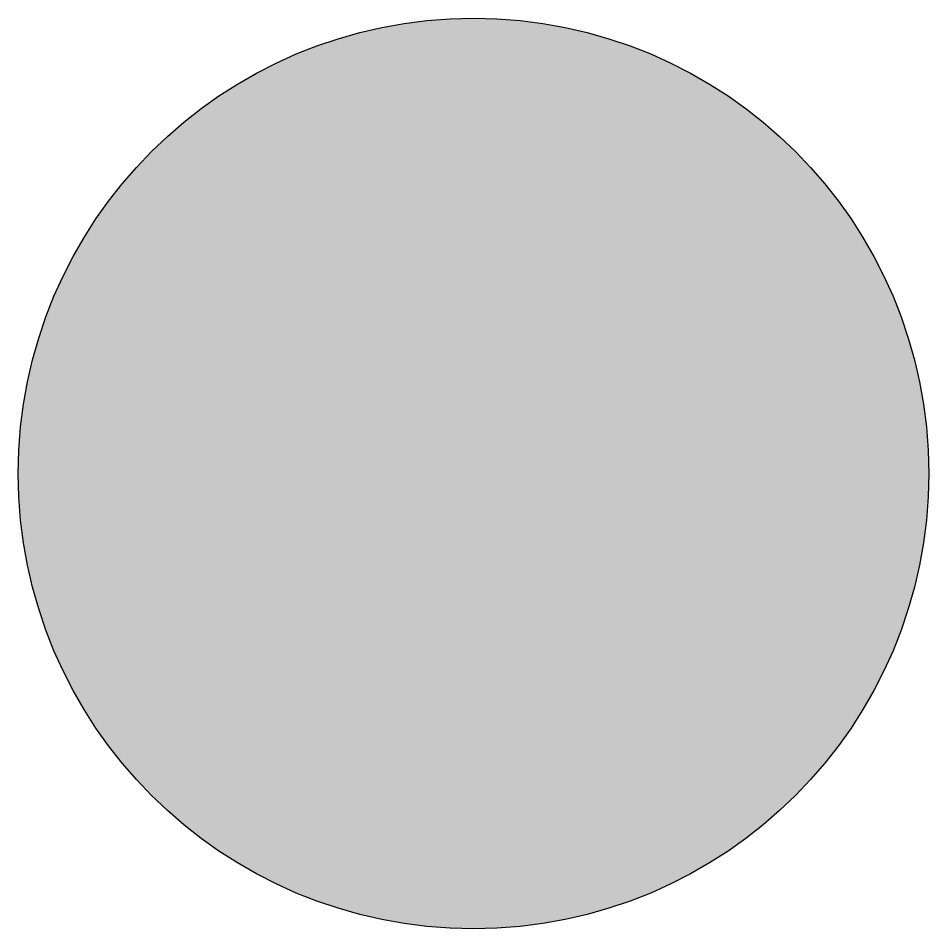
# Model space of a CAD drawing. Extents: x -0.25 to 0.25, y -0.25 to 0.25.
import ezdxf

# ---------------------------------------------------------------- set-up
doc = ezdxf.new("R2010")
doc.units = 0
doc.header["$MEASUREMENT"] = 0

msp = doc.modelspace()

# ---------------------------------------------------------------- hatches: boundary and pattern name
at = {"true_color": 0xffffff}
h = msp.add_hatch(color=7, dxfattribs=at)
h.dxf.hatch_style = 1
h.paths.add_polyline_path([(-0.25, 0, 1), (0.25, 0, 1)])

# ---------------------------------------------------------------- linework, layer by layer
msp.add_circle((0, 0), 0.25)

doc.saveas('drawing.dxf')
